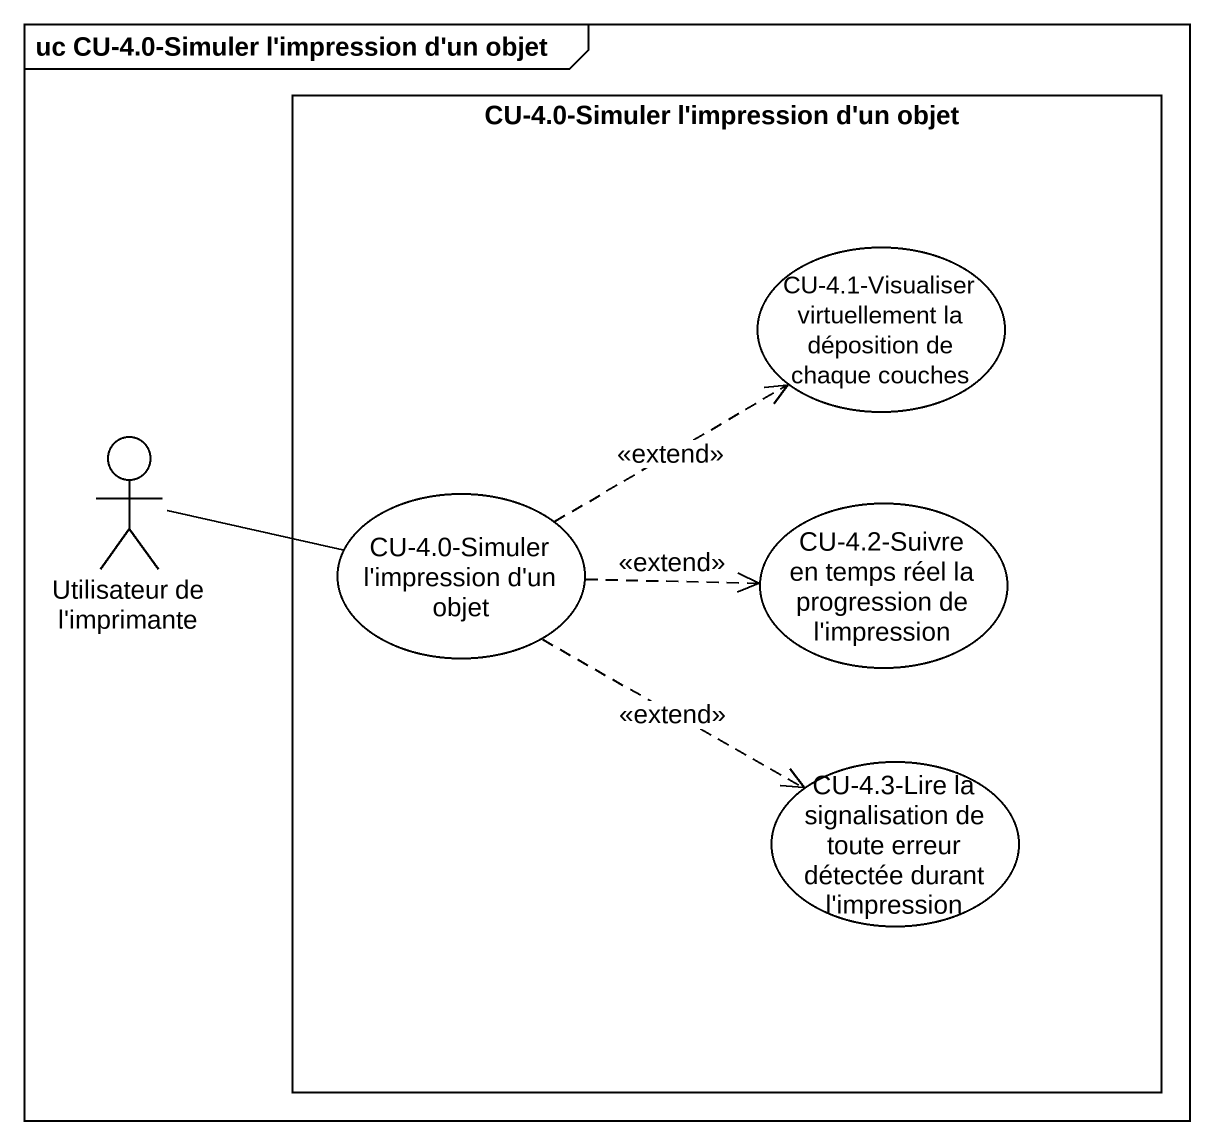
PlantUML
@startuml
mainframe uc CU-4.0-Simuler l'impression d'un objet
rectangle "CU-4.0-Simuler l'impression d'un objet" as CU_4_0_Simuler_l_impression {
  usecase "CU-4.1-Visualiser virtuellement la déposition de chaque couches" as CU_4_1_Visualiser
  usecase "CU-4.0-Simuler l'impression d'un objet" as CU_4_0_Simuler_l_impression_2
  usecase "CU-4.2-Suivre en temps réel la progression de l'impression" as CU_4_2_Suivre_en_temps_réel
  usecase "CU-4.3-Lire la signalisation de toute erreur détectée durant l'impression" as CU_4_3_Lire_la
}
actor "Utilisateur de l'imprimante" as Utilisateur_de_l_imprimante
Utilisateur_de_l_imprimante -right- CU_4_0_Simuler_l_impression_2
CU_4_0_Simuler_l_impression_2 .right.> CU_4_1_Visualiser : <<extend>>
CU_4_0_Simuler_l_impression_2 .right.> CU_4_2_Suivre_en_temps_réel : <<extend>>
CU_4_0_Simuler_l_impression_2 ..> CU_4_3_Lire_la : <<extend>>
@enduml
